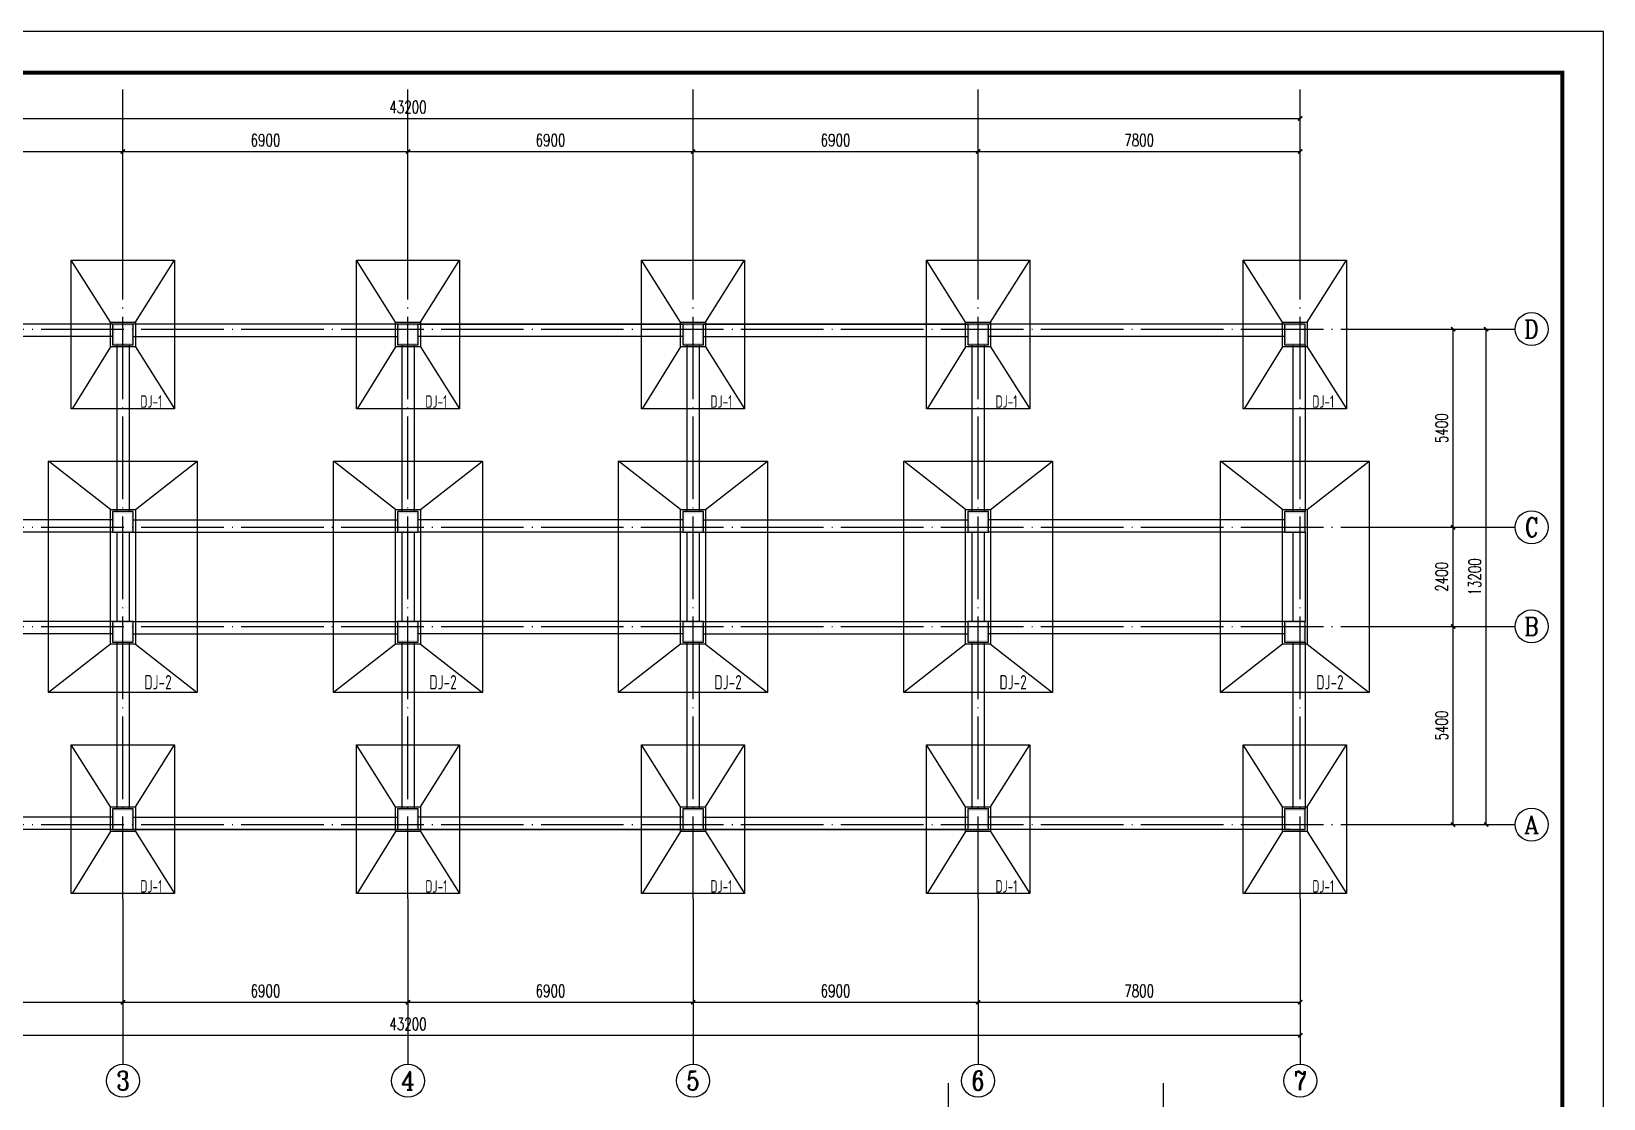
# Model space of a CAD drawing. Extents: x -404739 to -342866, y 27484 to 252481.
# Drawn here: x -381543 to -343485, y 179029 to 204870 of the extents above; entities that cross this region are included whole.
import ezdxf
from ezdxf.enums import TextEntityAlignment as Align

# ---------------------------------------------------------------- set-up
doc = ezdxf.new("R2010")
doc.units = 0
doc.header["$LTSCALE"] = 1000
doc.header["$MEASUREMENT"] = 0
doc.linetypes.add('CENTER', pattern=[2, 1.25, -0.25, 0.25, -0.25])
doc.linetypes.add('DOTE', pattern=[2.42, 2, -0.2, 0.02, -0.2])
for name, color, linetype in [('AXIS', 3, 'Continuous'), ('AXIS_DE', 253, 'CENTER'), ('AXIS_TEXT', 7, 'Continuous'), ('COLUMN', 7, 'Continuous'), ('DOTE', 1, 'DOTE'), ('PUB_TITLE', 4, 'Continuous'), ('PUB_WALL', 9, 'Continuous'), ('梁', 4, 'Continuous'), ('梁集中标注', 2, 'Continuous')]:
    doc.layers.add(name, color=color, linetype=linetype)
doc.styles.add('_TCH_AXIS', font='COMPLEX', dxfattribs={"bigfont": 'GBCBIG'})
doc.styles.add('_TCH_DIM_T3', font='SIMPLEX', dxfattribs={"width": 0.705882, "bigfont": 'GBCBIG'})
doc.styles.add('COMPLEX', font='COMPLEX')
doc.styles.add('TSSD_REIN', font='tssdeng.shx', dxfattribs={"width": 0.7, "bigfont": 'tssdchn.shx'})
doc.dimstyles.new('_TCH_ARCH&&100', dxfattribs={"dimtxt": 297.5, "dimasz": 100, "dimexe": 250, "dimexo": 300, "dimgap": 126.25, "dimtad": 1, "dimdec": 0, "dimzin": 0, "dimdsep": 46, "dimtxsty": '_TCH_DIM_T3', "dimblk": 'ARCHTICK', "dimcen": 0.09, "dimclrt": 7, "dimazin": 2, "dimtfac": 1, "dimtdec": 0, "dimtix": 1, "dimtmove": 2, "dimatfit": 3, "dimfxl": 1, "dimtolj": 1, "dimtzin": 0, "dimarcsym": 0})

# ---------------------------------------------------------------- blocks, each defined once
blk = doc.blocks.new('_ArchTick')
at = {"color": 0, "linetype": 'ByBlock', "const_width": 0.4}
blk.add_lwpolyline([(-0.5, -0.5), (0.5, 0.5)], dxfattribs=at)
blk = doc.blocks.new('*D82')
at = {"layer": 'AXIS', "color": 0, "lineweight": -2, "transparency": 16777216}
for p, q in [((-386227, 199762), (-386227, 202212)), ((-379327, 199762), (-379327, 202212)), ((-386227, 201962), (-379327, 201962))]:
    blk.add_line(p, q, dxfattribs=at)
at = {"layer": 'Defpoints', "color": 0, "transparency": 16777216}
for p in [(-379327, 201962), (-386227, 199462), (-379327, 199462)]:
    blk.add_point(p, dxfattribs=at)
at = {"layer": 'AXIS', "color": 0, "lineweight": -2, "transparency": 16777216, "xscale": 100, "yscale": 100, "zscale": 100, "rotation": 180}
blk.add_blockref('_ArchTick', (-386227, 201962), dxfattribs=at)
at = {"layer": 'AXIS', "color": 0, "lineweight": -2, "transparency": 16777216, "xscale": 100, "yscale": 100, "zscale": 100}
blk.add_blockref('_ArchTick', (-379327, 201962), dxfattribs=at)
at = {"layer": 'AXIS', "color": 7, "transparency": 16777216, "insert": (-382777, 202237), "char_height": 297.5, "attachment_point": 5, "style": '_TCH_DIM_T3'}
blk.add_mtext('\\A1;6900', dxfattribs=at)
blk = doc.blocks.new('*D83')
at = {"layer": 'AXIS', "color": 0, "lineweight": -2, "transparency": 16777216}
for p, q in [((-379327, 199762), (-379327, 202212)), ((-372427, 199762), (-372427, 202212)), ((-379327, 201962), (-372427, 201962))]:
    blk.add_line(p, q, dxfattribs=at)
at = {"layer": 'Defpoints', "color": 0, "transparency": 16777216}
for p in [(-372427, 201962), (-379327, 199462), (-372427, 199462)]:
    blk.add_point(p, dxfattribs=at)
at = {"layer": 'AXIS', "color": 0, "lineweight": -2, "transparency": 16777216, "xscale": 100, "yscale": 100, "zscale": 100, "rotation": 180}
blk.add_blockref('_ArchTick', (-379327, 201962), dxfattribs=at)
at = {"layer": 'AXIS', "color": 0, "lineweight": -2, "transparency": 16777216, "xscale": 100, "yscale": 100, "zscale": 100}
blk.add_blockref('_ArchTick', (-372427, 201962), dxfattribs=at)
at = {"layer": 'AXIS', "color": 7, "transparency": 16777216, "insert": (-375877, 202237), "char_height": 297.5, "attachment_point": 5, "style": '_TCH_DIM_T3'}
blk.add_mtext('\\A1;6900', dxfattribs=at)
blk = doc.blocks.new('*D84')
at = {"layer": 'AXIS', "color": 0, "lineweight": -2, "transparency": 16777216}
for p, q in [((-372427, 199762), (-372427, 202212)), ((-365527, 199762), (-365527, 202212)), ((-372427, 201962), (-365527, 201962))]:
    blk.add_line(p, q, dxfattribs=at)
at = {"layer": 'Defpoints', "color": 0, "transparency": 16777216}
for p in [(-365527, 201962), (-372427, 199462), (-365527, 199462)]:
    blk.add_point(p, dxfattribs=at)
at = {"layer": 'AXIS', "color": 0, "lineweight": -2, "transparency": 16777216, "xscale": 100, "yscale": 100, "zscale": 100, "rotation": 180}
blk.add_blockref('_ArchTick', (-372427, 201962), dxfattribs=at)
at = {"layer": 'AXIS', "color": 0, "lineweight": -2, "transparency": 16777216, "xscale": 100, "yscale": 100, "zscale": 100}
blk.add_blockref('_ArchTick', (-365527, 201962), dxfattribs=at)
at = {"layer": 'AXIS', "color": 7, "transparency": 16777216, "insert": (-368977, 202237), "char_height": 297.5, "attachment_point": 5, "style": '_TCH_DIM_T3'}
blk.add_mtext('\\A1;6900', dxfattribs=at)
blk = doc.blocks.new('*D85')
at = {"layer": 'AXIS', "color": 0, "lineweight": -2, "transparency": 16777216}
for p, q in [((-365527, 199762), (-365527, 202212)), ((-358627, 199762), (-358627, 202212)), ((-365527, 201962), (-358627, 201962))]:
    blk.add_line(p, q, dxfattribs=at)
at = {"layer": 'Defpoints', "color": 0, "transparency": 16777216}
for p in [(-358627, 201962), (-365527, 199462), (-358627, 199462)]:
    blk.add_point(p, dxfattribs=at)
at = {"layer": 'AXIS', "color": 0, "lineweight": -2, "transparency": 16777216, "xscale": 100, "yscale": 100, "zscale": 100, "rotation": 180}
blk.add_blockref('_ArchTick', (-365527, 201962), dxfattribs=at)
at = {"layer": 'AXIS', "color": 0, "lineweight": -2, "transparency": 16777216, "xscale": 100, "yscale": 100, "zscale": 100}
blk.add_blockref('_ArchTick', (-358627, 201962), dxfattribs=at)
at = {"layer": 'AXIS', "color": 7, "transparency": 16777216, "insert": (-362077, 202237), "char_height": 297.5, "attachment_point": 5, "style": '_TCH_DIM_T3'}
blk.add_mtext('\\A1;6900', dxfattribs=at)
blk = doc.blocks.new('*D86')
at = {"layer": 'AXIS', "color": 0, "lineweight": -2, "transparency": 16777216}
for p, q in [((-358627, 199762), (-358627, 202212)), ((-350827, 199762), (-350827, 202212)), ((-358627, 201962), (-350827, 201962))]:
    blk.add_line(p, q, dxfattribs=at)
at = {"layer": 'Defpoints', "color": 0, "transparency": 16777216}
for p in [(-350827, 201962), (-358627, 199462), (-350827, 199462)]:
    blk.add_point(p, dxfattribs=at)
at = {"layer": 'AXIS', "color": 0, "lineweight": -2, "transparency": 16777216, "xscale": 100, "yscale": 100, "zscale": 100, "rotation": 180}
blk.add_blockref('_ArchTick', (-358627, 201962), dxfattribs=at)
at = {"layer": 'AXIS', "color": 0, "lineweight": -2, "transparency": 16777216, "xscale": 100, "yscale": 100, "zscale": 100}
blk.add_blockref('_ArchTick', (-350827, 201962), dxfattribs=at)
at = {"layer": 'AXIS', "color": 7, "transparency": 16777216, "insert": (-354727, 202237), "char_height": 297.5, "attachment_point": 5, "style": '_TCH_DIM_T3'}
blk.add_mtext('\\A1;7800', dxfattribs=at)
blk = doc.blocks.new('*D87')
at = {"layer": 'AXIS', "color": 0, "lineweight": -2, "transparency": 16777216}
for p, q in [((-394027, 199762), (-394027, 203012)), ((-350827, 199762), (-350827, 203012)), ((-394027, 202762), (-350827, 202762))]:
    blk.add_line(p, q, dxfattribs=at)
at = {"layer": 'Defpoints', "color": 0, "transparency": 16777216}
for p in [(-350827, 202762), (-394027, 199462), (-350827, 199462)]:
    blk.add_point(p, dxfattribs=at)
at = {"layer": 'AXIS', "color": 0, "lineweight": -2, "transparency": 16777216, "xscale": 100, "yscale": 100, "zscale": 100, "rotation": 180}
blk.add_blockref('_ArchTick', (-394027, 202762), dxfattribs=at)
at = {"layer": 'AXIS', "color": 0, "lineweight": -2, "transparency": 16777216, "xscale": 100, "yscale": 100, "zscale": 100}
blk.add_blockref('_ArchTick', (-350827, 202762), dxfattribs=at)
at = {"layer": 'AXIS', "color": 7, "transparency": 16777216, "insert": (-372427, 203037), "char_height": 297.5, "attachment_point": 5, "style": '_TCH_DIM_T3'}
blk.add_mtext('\\A1;43200', dxfattribs=at)
blk = doc.blocks.new('*D89')
at = {"layer": 'AXIS', "color": 0, "lineweight": -2, "transparency": 16777216}
for p, q in [((-386227, 183562), (-386227, 181112)), ((-379327, 183562), (-379327, 181112)), ((-386227, 181362), (-379327, 181362))]:
    blk.add_line(p, q, dxfattribs=at)
at = {"layer": 'Defpoints', "color": 0, "transparency": 16777216}
for p in [(-386227, 183862), (-379327, 183862), (-379327, 181362)]:
    blk.add_point(p, dxfattribs=at)
at = {"layer": 'AXIS', "color": 0, "lineweight": -2, "transparency": 16777216, "xscale": 100, "yscale": 100, "zscale": 100, "rotation": 180}
blk.add_blockref('_ArchTick', (-386227, 181362), dxfattribs=at)
at = {"layer": 'AXIS', "color": 0, "lineweight": -2, "transparency": 16777216, "xscale": 100, "yscale": 100, "zscale": 100}
blk.add_blockref('_ArchTick', (-379327, 181362), dxfattribs=at)
at = {"layer": 'AXIS', "color": 7, "transparency": 16777216, "insert": (-382777, 181637), "char_height": 297.5, "attachment_point": 5, "style": '_TCH_DIM_T3'}
blk.add_mtext('\\A1;6900', dxfattribs=at)
blk = doc.blocks.new('*D90')
at = {"layer": 'AXIS', "color": 0, "lineweight": -2, "transparency": 16777216}
for p, q in [((-379327, 183562), (-379327, 181112)), ((-372427, 183562), (-372427, 181112)), ((-379327, 181362), (-372427, 181362))]:
    blk.add_line(p, q, dxfattribs=at)
at = {"layer": 'Defpoints', "color": 0, "transparency": 16777216}
for p in [(-379327, 183862), (-372427, 183862), (-372427, 181362)]:
    blk.add_point(p, dxfattribs=at)
at = {"layer": 'AXIS', "color": 0, "lineweight": -2, "transparency": 16777216, "xscale": 100, "yscale": 100, "zscale": 100, "rotation": 180}
blk.add_blockref('_ArchTick', (-379327, 181362), dxfattribs=at)
at = {"layer": 'AXIS', "color": 0, "lineweight": -2, "transparency": 16777216, "xscale": 100, "yscale": 100, "zscale": 100}
blk.add_blockref('_ArchTick', (-372427, 181362), dxfattribs=at)
at = {"layer": 'AXIS', "color": 7, "transparency": 16777216, "insert": (-375877, 181637), "char_height": 297.5, "attachment_point": 5, "style": '_TCH_DIM_T3'}
blk.add_mtext('\\A1;6900', dxfattribs=at)
blk = doc.blocks.new('*D91')
at = {"layer": 'AXIS', "color": 0, "lineweight": -2, "transparency": 16777216}
for p, q in [((-372427, 183562), (-372427, 181112)), ((-365527, 183562), (-365527, 181112)), ((-372427, 181362), (-365527, 181362))]:
    blk.add_line(p, q, dxfattribs=at)
at = {"layer": 'Defpoints', "color": 0, "transparency": 16777216}
for p in [(-372427, 183862), (-365527, 183862), (-365527, 181362)]:
    blk.add_point(p, dxfattribs=at)
at = {"layer": 'AXIS', "color": 0, "lineweight": -2, "transparency": 16777216, "xscale": 100, "yscale": 100, "zscale": 100, "rotation": 180}
blk.add_blockref('_ArchTick', (-372427, 181362), dxfattribs=at)
at = {"layer": 'AXIS', "color": 0, "lineweight": -2, "transparency": 16777216, "xscale": 100, "yscale": 100, "zscale": 100}
blk.add_blockref('_ArchTick', (-365527, 181362), dxfattribs=at)
at = {"layer": 'AXIS', "color": 7, "transparency": 16777216, "insert": (-368977, 181637), "char_height": 297.5, "attachment_point": 5, "style": '_TCH_DIM_T3'}
blk.add_mtext('\\A1;6900', dxfattribs=at)
blk = doc.blocks.new('*D92')
at = {"layer": 'AXIS', "color": 0, "lineweight": -2, "transparency": 16777216}
for p, q in [((-365527, 183562), (-365527, 181112)), ((-358627, 183562), (-358627, 181112)), ((-365527, 181362), (-358627, 181362))]:
    blk.add_line(p, q, dxfattribs=at)
at = {"layer": 'Defpoints', "color": 0, "transparency": 16777216}
for p in [(-365527, 183862), (-358627, 183862), (-358627, 181362)]:
    blk.add_point(p, dxfattribs=at)
at = {"layer": 'AXIS', "color": 0, "lineweight": -2, "transparency": 16777216, "xscale": 100, "yscale": 100, "zscale": 100, "rotation": 180}
blk.add_blockref('_ArchTick', (-365527, 181362), dxfattribs=at)
at = {"layer": 'AXIS', "color": 0, "lineweight": -2, "transparency": 16777216, "xscale": 100, "yscale": 100, "zscale": 100}
blk.add_blockref('_ArchTick', (-358627, 181362), dxfattribs=at)
at = {"layer": 'AXIS', "color": 7, "transparency": 16777216, "insert": (-362077, 181637), "char_height": 297.5, "attachment_point": 5, "style": '_TCH_DIM_T3'}
blk.add_mtext('\\A1;6900', dxfattribs=at)
blk = doc.blocks.new('*D93')
at = {"layer": 'AXIS', "color": 0, "lineweight": -2, "transparency": 16777216}
for p, q in [((-358627, 183562), (-358627, 181112)), ((-350827, 183562), (-350827, 181112)), ((-358627, 181362), (-350827, 181362))]:
    blk.add_line(p, q, dxfattribs=at)
at = {"layer": 'Defpoints', "color": 0, "transparency": 16777216}
for p in [(-358627, 183862), (-350827, 183862), (-350827, 181362)]:
    blk.add_point(p, dxfattribs=at)
at = {"layer": 'AXIS', "color": 0, "lineweight": -2, "transparency": 16777216, "xscale": 100, "yscale": 100, "zscale": 100, "rotation": 180}
blk.add_blockref('_ArchTick', (-358627, 181362), dxfattribs=at)
at = {"layer": 'AXIS', "color": 0, "lineweight": -2, "transparency": 16777216, "xscale": 100, "yscale": 100, "zscale": 100}
blk.add_blockref('_ArchTick', (-350827, 181362), dxfattribs=at)
at = {"layer": 'AXIS', "color": 7, "transparency": 16777216, "insert": (-354727, 181637), "char_height": 297.5, "attachment_point": 5, "style": '_TCH_DIM_T3'}
blk.add_mtext('\\A1;7800', dxfattribs=at)
blk = doc.blocks.new('*D94')
at = {"layer": 'AXIS', "color": 0, "lineweight": -2, "transparency": 16777216}
for p, q in [((-394027, 183562), (-394027, 180312)), ((-350827, 183562), (-350827, 180312)), ((-394027, 180562), (-350827, 180562))]:
    blk.add_line(p, q, dxfattribs=at)
at = {"layer": 'Defpoints', "color": 0, "transparency": 16777216}
for p in [(-394027, 183862), (-350827, 183862), (-350827, 180562)]:
    blk.add_point(p, dxfattribs=at)
at = {"layer": 'AXIS', "color": 0, "lineweight": -2, "transparency": 16777216, "xscale": 100, "yscale": 100, "zscale": 100, "rotation": 180}
blk.add_blockref('_ArchTick', (-394027, 180562), dxfattribs=at)
at = {"layer": 'AXIS', "color": 0, "lineweight": -2, "transparency": 16777216, "xscale": 100, "yscale": 100, "zscale": 100}
blk.add_blockref('_ArchTick', (-350827, 180562), dxfattribs=at)
at = {"layer": 'AXIS', "color": 7, "transparency": 16777216, "insert": (-372427, 180837), "char_height": 297.5, "attachment_point": 5, "style": '_TCH_DIM_T3'}
blk.add_mtext('\\A1;43200', dxfattribs=at)
blk = doc.blocks.new('*D95')
at = {"layer": 'AXIS', "color": 0, "lineweight": -2, "transparency": 16777216}
for p, q in [((-348727, 190462), (-346877, 190462)), ((-347127, 185662), (-347127, 190462)), ((-348727, 185662), (-346877, 185662))]:
    blk.add_line(p, q, dxfattribs=at)
at = {"layer": 'Defpoints', "color": 0, "transparency": 16777216}
for p in [(-349027, 190462), (-347127, 190462), (-349027, 185662)]:
    blk.add_point(p, dxfattribs=at)
at = {"layer": 'AXIS', "color": 0, "lineweight": -2, "transparency": 16777216, "xscale": 100, "yscale": 100, "zscale": 100}
for p, rotation in [((-347127, 190462), 90), ((-347127, 185662), 270)]:
    blk.add_blockref('_ArchTick', p, dxfattribs=dict(at, rotation=rotation))
at = {"layer": 'AXIS', "color": 7, "transparency": 16777216, "insert": (-347402, 188062), "char_height": 297.5, "attachment_point": 5, "rotation": 90, "style": '_TCH_DIM_T3'}
blk.add_mtext('\\A1;5400', dxfattribs=at)
blk = doc.blocks.new('*D96')
at = {"layer": 'AXIS', "color": 0, "lineweight": -2, "transparency": 16777216}
for p, q in [((-348727, 192862), (-346877, 192862)), ((-347127, 190462), (-347127, 192862)), ((-348727, 190462), (-346877, 190462))]:
    blk.add_line(p, q, dxfattribs=at)
at = {"layer": 'Defpoints', "color": 0, "transparency": 16777216}
for p in [(-349027, 192862), (-347127, 192862), (-349027, 190462)]:
    blk.add_point(p, dxfattribs=at)
at = {"layer": 'AXIS', "color": 0, "lineweight": -2, "transparency": 16777216, "xscale": 100, "yscale": 100, "zscale": 100}
for p, rotation in [((-347127, 192862), 90), ((-347127, 190462), 270)]:
    blk.add_blockref('_ArchTick', p, dxfattribs=dict(at, rotation=rotation))
at = {"layer": 'AXIS', "color": 7, "transparency": 16777216, "insert": (-347402, 191662), "char_height": 297.5, "attachment_point": 5, "rotation": 90, "style": '_TCH_DIM_T3'}
blk.add_mtext('\\A1;2400', dxfattribs=at)
blk = doc.blocks.new('*D97')
at = {"layer": 'AXIS', "color": 0, "lineweight": -2, "transparency": 16777216}
for p, q in [((-348727, 197662), (-346877, 197662)), ((-347127, 192862), (-347127, 197662)), ((-348727, 192862), (-346877, 192862))]:
    blk.add_line(p, q, dxfattribs=at)
at = {"layer": 'Defpoints', "color": 0, "transparency": 16777216}
for p in [(-349027, 197662), (-347127, 197662), (-349027, 192862)]:
    blk.add_point(p, dxfattribs=at)
at = {"layer": 'AXIS', "color": 0, "lineweight": -2, "transparency": 16777216, "xscale": 100, "yscale": 100, "zscale": 100}
for p, rotation in [((-347127, 197662), 90), ((-347127, 192862), 270)]:
    blk.add_blockref('_ArchTick', p, dxfattribs=dict(at, rotation=rotation))
at = {"layer": 'AXIS', "color": 7, "transparency": 16777216, "insert": (-347402, 195262), "char_height": 297.5, "attachment_point": 5, "rotation": 90, "style": '_TCH_DIM_T3'}
blk.add_mtext('\\A1;5400', dxfattribs=at)
blk = doc.blocks.new('*D98')
at = {"layer": 'AXIS', "color": 0, "lineweight": -2, "transparency": 16777216}
for p, q in [((-348727, 197662), (-346077, 197662)), ((-346327, 185662), (-346327, 197662)), ((-348727, 185662), (-346077, 185662))]:
    blk.add_line(p, q, dxfattribs=at)
at = {"layer": 'Defpoints', "color": 0, "transparency": 16777216}
for p in [(-349027, 197662), (-346327, 197662), (-349027, 185662)]:
    blk.add_point(p, dxfattribs=at)
at = {"layer": 'AXIS', "color": 0, "lineweight": -2, "transparency": 16777216, "xscale": 100, "yscale": 100, "zscale": 100}
for p, rotation in [((-346327, 197662), 90), ((-346327, 185662), 270)]:
    blk.add_blockref('_ArchTick', p, dxfattribs=dict(at, rotation=rotation))
at = {"layer": 'AXIS', "color": 7, "transparency": 16777216, "insert": (-346602, 191662), "char_height": 297.5, "attachment_point": 5, "rotation": 90, "style": '_TCH_DIM_T3'}
blk.add_mtext('\\A1;13200', dxfattribs=at)
blk = doc.blocks.new('_FZHK')
blk.add_lwpolyline([(-0.5, -0.5), (0.5, -0.5), (0.5, 0.5), (-0.5, 0.5)], close=True)
blk = doc.blocks.new('_AXISO')
blk.add_circle((0, 0), 0.5)
at = {"layer": 'AXIS_TEXT', "style": 'COMPLEX', "width": 1.041667}
blk.add_attdef('A', text='', height=0.56, dxfattribs=at).set_placement((-0.25, -0.28), (0.25, -0.28), align=Align.FIT)
blk = doc.blocks.new('A$C41BB26E9')
at = {"color": 2}
for p, q in [((-50, 50), (-1000, 1550)), ((550, 50), (1500, 1550)), ((-50, -550), (-980, -2050)), ((550, -550), (1500, -2050))]:
    blk.add_line(p, q, dxfattribs=at)
blk.add_lwpolyline([(-1000, 1550), (1500, 1550), (1500, -2050), (-1000, -2050)], close=True, dxfattribs=at)
blk.add_lwpolyline([(-50, 50), (550, 50), (550, -550), (-50, -550)], close=True)
at = {"layer": '梁集中标注', "style": 'TSSD_REIN', "width": 0.7}
blk.add_text('DJ-1', height=300, dxfattribs=at).set_placement((671, -2024))
blk = doc.blocks.new('A$C12DB153C')
for p, q in [((-50, 50), (-1550, 1220)), ((550, 50), (2050, 1220)), ((-50, -3210), (-1550, -4380)), ((550, -3210), (2050, -4380))]:
    blk.add_line(p, q)
blk.add_lwpolyline([(-1550, 1220), (2050, 1220), (2050, -4380), (-1550, -4380), (-1550, 1220)])
blk.add_lwpolyline([(-50, 50), (550, 50), (550, -3210), (-50, -3210)], close=True)
at = {"layer": '梁集中标注', "style": 'TSSD_REIN', "width": 0.7}
blk.add_text('DJ-2', height=350, dxfattribs=at).set_placement((768, -4307))

msp = doc.modelspace()

# ---------------------------------------------------------------- hatches: boundary and pattern name
at = {"layer": 'PUB_WALL'}
for points in [[(-379077.2, 197782.2), (-379577.2, 197782.2), (-379537.2, 197742.2), (-379117.2, 197742.2)], [(-379577.2, 197782.2), (-379577.2, 197282.2), (-379537.2, 197322.2), (-379537.2, 197742.2)], [(-379077.2, 197282.2), (-379077.2, 197782.2), (-379117.2, 197742.2), (-379117.2, 197322.2)], [(-372177.2, 197782.2), (-372677.2, 197782.2), (-372637.2, 197742.2), (-372217.2, 197742.2)], [(-372677.2, 197782.2), (-372677.2, 197282.2), (-372637.2, 197322.2), (-372637.2, 197742.2)], [(-372177.2, 197282.2), (-372177.2, 197782.2), (-372217.2, 197742.2), (-372217.2, 197322.2)], [(-365277.2, 197782.2), (-365777.2, 197782.2), (-365737.2, 197742.2), (-365317.2, 197742.2)], [(-365777.2, 197782.2), (-365777.2, 197282.2), (-365737.2, 197322.2), (-365737.2, 197742.2)], [(-365277.2, 197282.2), (-365277.2, 197782.2), (-365317.2, 197742.2), (-365317.2, 197322.2)], [(-358377.2, 197782.2), (-358877.2, 197782.2), (-358837.2, 197742.2), (-358417.2, 197742.2)], [(-358877.2, 197782.2), (-358877.2, 197282.2), (-358837.2, 197322.2), (-358837.2, 197742.2)], [(-358377.2, 197282.2), (-358377.2, 197782.2), (-358417.2, 197742.2), (-358417.2, 197322.2)], [(-350707.2, 197782.2), (-351207.2, 197782.2), (-351167.2, 197742.2), (-350747.2, 197742.2)], [(-351207.2, 197782.2), (-351207.2, 197282.2), (-351167.2, 197322.2), (-351167.2, 197742.2)], [(-350707.2, 197282.2), (-350707.2, 197782.2), (-350747.2, 197742.2), (-350747.2, 197322.2)], [(-379577.2, 197282.2), (-379077.2, 197282.2), (-379117.2, 197322.2), (-379537.2, 197322.2)], [(-372677.2, 197282.2), (-372177.2, 197282.2), (-372217.2, 197322.2), (-372637.2, 197322.2)], [(-365777.2, 197282.2), (-365277.2, 197282.2), (-365317.2, 197322.2), (-365737.2, 197322.2)], [(-358877.2, 197282.2), (-358377.2, 197282.2), (-358417.2, 197322.2), (-358837.2, 197322.2)], [(-351207.2, 197282.2), (-350707.2, 197282.2), (-350747.2, 197322.2), (-351167.2, 197322.2)], [(-379077.2, 193242.2), (-379577.2, 193242.2), (-379537.2, 193202.2), (-379117.2, 193202.2)], [(-379577.2, 193242.2), (-379577.2, 192742.2), (-379537.2, 192782.2), (-379537.2, 193202.2)], [(-379077.2, 192742.2), (-379077.2, 193242.2), (-379117.2, 193202.2), (-379117.2, 192782.2)], [(-372177.2, 193242.2), (-372677.2, 193242.2), (-372637.2, 193202.2), (-372217.2, 193202.2)], [(-372677.2, 193242.2), (-372677.2, 192742.2), (-372637.2, 192782.2), (-372637.2, 193202.2)], [(-372177.2, 192742.2), (-372177.2, 193242.2), (-372217.2, 193202.2), (-372217.2, 192782.2)], [(-365277.2, 193242.2), (-365777.2, 193242.2), (-365737.2, 193202.2), (-365317.2, 193202.2)], [(-365777.2, 193242.2), (-365777.2, 192742.2), (-365737.2, 192782.2), (-365737.2, 193202.2)], [(-365277.2, 192742.2), (-365277.2, 193242.2), (-365317.2, 193202.2), (-365317.2, 192782.2)], [(-358377.2, 193242.2), (-358877.2, 193242.2), (-358837.2, 193202.2), (-358417.2, 193202.2)], [(-358877.2, 193242.2), (-358877.2, 192742.2), (-358837.2, 192782.2), (-358837.2, 193202.2)], [(-358377.2, 192742.2), (-358377.2, 193242.2), (-358417.2, 193202.2), (-358417.2, 192782.2)], [(-350707.2, 193242.2), (-351207.2, 193242.2), (-351167.2, 193202.2), (-350747.2, 193202.2)], [(-351207.2, 193242.2), (-351207.2, 192742.2), (-351167.2, 192782.2), (-351167.2, 193202.2)], [(-350707.2, 192742.2), (-350707.2, 193242.2), (-350747.2, 193202.2), (-350747.2, 192782.2)], [(-379577.2, 192742.2), (-379077.2, 192742.2), (-379117.2, 192782.2), (-379537.2, 192782.2)], [(-372677.2, 192742.2), (-372177.2, 192742.2), (-372217.2, 192782.2), (-372637.2, 192782.2)], [(-365777.2, 192742.2), (-365277.2, 192742.2), (-365317.2, 192782.2), (-365737.2, 192782.2)], [(-358877.2, 192742.2), (-358377.2, 192742.2), (-358417.2, 192782.2), (-358837.2, 192782.2)], [(-351207.2, 192742.2), (-350707.2, 192742.2), (-350747.2, 192782.2), (-351167.2, 192782.2)], [(-379077.2, 190582.2), (-379577.2, 190582.2), (-379537.2, 190542.2), (-379117.2, 190542.2)], [(-379577.2, 190582.2), (-379577.2, 190082.2), (-379537.2, 190122.2), (-379537.2, 190542.2)], [(-379077.2, 190082.2), (-379077.2, 190582.2), (-379117.2, 190542.2), (-379117.2, 190122.2)], [(-372177.2, 190582.2), (-372677.2, 190582.2), (-372637.2, 190542.2), (-372217.2, 190542.2)], [(-372677.2, 190582.2), (-372677.2, 190082.2), (-372637.2, 190122.2), (-372637.2, 190542.2)], [(-372177.2, 190082.2), (-372177.2, 190582.2), (-372217.2, 190542.2), (-372217.2, 190122.2)], [(-365277.2, 190582.2), (-365777.2, 190582.2), (-365737.2, 190542.2), (-365317.2, 190542.2)], [(-365777.2, 190582.2), (-365777.2, 190082.2), (-365737.2, 190122.2), (-365737.2, 190542.2)], [(-365277.2, 190082.2), (-365277.2, 190582.2), (-365317.2, 190542.2), (-365317.2, 190122.2)], [(-358377.2, 190582.2), (-358877.2, 190582.2), (-358837.2, 190542.2), (-358417.2, 190542.2)], [(-358877.2, 190582.2), (-358877.2, 190082.2), (-358837.2, 190122.2), (-358837.2, 190542.2)], [(-358377.2, 190082.2), (-358377.2, 190582.2), (-358417.2, 190542.2), (-358417.2, 190122.2)], [(-350707.2, 190582.2), (-351207.2, 190582.2), (-351167.2, 190542.2), (-350747.2, 190542.2)], [(-351207.2, 190582.2), (-351207.2, 190082.2), (-351167.2, 190122.2), (-351167.2, 190542.2)], [(-350707.2, 190082.2), (-350707.2, 190582.2), (-350747.2, 190542.2), (-350747.2, 190122.2)], [(-379577.2, 190082.2), (-379077.2, 190082.2), (-379117.2, 190122.2), (-379537.2, 190122.2)], [(-372677.2, 190082.2), (-372177.2, 190082.2), (-372217.2, 190122.2), (-372637.2, 190122.2)], [(-365777.2, 190082.2), (-365277.2, 190082.2), (-365317.2, 190122.2), (-365737.2, 190122.2)], [(-358877.2, 190082.2), (-358377.2, 190082.2), (-358417.2, 190122.2), (-358837.2, 190122.2)], [(-351207.2, 190082.2), (-350707.2, 190082.2), (-350747.2, 190122.2), (-351167.2, 190122.2)], [(-379077.2, 186042.2), (-379577.2, 186042.2), (-379537.2, 186002.2), (-379117.2, 186002.2)], [(-379577.2, 186042.2), (-379577.2, 185542.2), (-379537.2, 185582.2), (-379537.2, 186002.2)], [(-379077.2, 185542.2), (-379077.2, 186042.2), (-379117.2, 186002.2), (-379117.2, 185582.2)], [(-372177.2, 186042.2), (-372677.2, 186042.2), (-372637.2, 186002.2), (-372217.2, 186002.2)], [(-372677.2, 186042.2), (-372677.2, 185542.2), (-372637.2, 185582.2), (-372637.2, 186002.2)], [(-372177.2, 185542.2), (-372177.2, 186042.2), (-372217.2, 186002.2), (-372217.2, 185582.2)], [(-365277.2, 186042.2), (-365777.2, 186042.2), (-365737.2, 186002.2), (-365317.2, 186002.2)], [(-365777.2, 186042.2), (-365777.2, 185542.2), (-365737.2, 185582.2), (-365737.2, 186002.2)], [(-365277.2, 185542.2), (-365277.2, 186042.2), (-365317.2, 186002.2), (-365317.2, 185582.2)], [(-358377.2, 186042.2), (-358877.2, 186042.2), (-358837.2, 186002.2), (-358417.2, 186002.2)], [(-358877.2, 186042.2), (-358877.2, 185542.2), (-358837.2, 185582.2), (-358837.2, 186002.2)], [(-358377.2, 185542.2), (-358377.2, 186042.2), (-358417.2, 186002.2), (-358417.2, 185582.2)], [(-350707.2, 186042.2), (-351207.2, 186042.2), (-351167.2, 186002.2), (-350747.2, 186002.2)], [(-351207.2, 186042.2), (-351207.2, 185542.2), (-351167.2, 185582.2), (-351167.2, 186002.2)], [(-350707.2, 185542.2), (-350707.2, 186042.2), (-350747.2, 186002.2), (-350747.2, 185582.2)], [(-379577.2, 185542.2), (-379077.2, 185542.2), (-379117.2, 185582.2), (-379537.2, 185582.2)], [(-372677.2, 185542.2), (-372177.2, 185542.2), (-372217.2, 185582.2), (-372637.2, 185582.2)], [(-365777.2, 185542.2), (-365277.2, 185542.2), (-365317.2, 185582.2), (-365737.2, 185582.2)], [(-358877.2, 185542.2), (-358377.2, 185542.2), (-358417.2, 185582.2), (-358837.2, 185582.2)], [(-351207.2, 185542.2), (-350707.2, 185542.2), (-350747.2, 185582.2), (-351167.2, 185582.2)]]:
    msp.add_hatch(color=256, dxfattribs=at).paths.add_polyline_path(points)

# ---------------------------------------------------------------- linework, layer by layer
at = {"layer": 'AXIS'}
for p, q in [((-379327.2, 199462.2), (-379327.2, 203462.2)), ((-372427.2, 199462.2), (-372427.2, 203462.2)), ((-365527.2, 199462.2), (-365527.2, 203462.2)), ((-358627.2, 199462.2), (-358627.2, 203462.2)), ((-350827.2, 199462.2), (-350827.2, 203462.2)), ((-349027.2, 197662.2), (-345627.2, 197662.2)), ((-349027.2, 192862.2), (-345627.2, 192862.2)), ((-349027.2, 190462.2), (-345627.2, 190462.2)), ((-349027.2, 185662.2), (-345627.2, 185662.2)), ((-379327.2, 183862.2), (-379327.2, 179862.2)), ((-372427.2, 183862.2), (-372427.2, 179862.2)), ((-365527.2, 183862.2), (-365527.2, 179862.2)), ((-358627.2, 183862.2), (-358627.2, 179862.2)), ((-350827.2, 183862.2), (-350827.2, 179862.2))]:
    msp.add_line(p, q, dxfattribs=at)
at = {"layer": 'AXIS_DE'}
for p, q in [((-359340.9, 170156), (-359340.9, 179581)), ((-354140.9, 170156), (-354140.9, 179581))]:
    msp.add_line(p, q, dxfattribs=at)
at = {"layer": 'DOTE', "linetype": 'DOTE'}
for p, q in [((-379327.2, 183862.2), (-379327.2, 199462.2)), ((-372427.2, 183862.2), (-372427.2, 199462.2)), ((-365527.2, 183862.2), (-365527.2, 199462.2)), ((-358627.2, 183862.2), (-358627.2, 199462.2)), ((-350827.2, 183862.2), (-350827.2, 199462.2)), ((-395827.2, 197662.2), (-349027.2, 197662.2)), ((-395827.2, 192862.2), (-349027.2, 192862.2)), ((-395827.2, 190462.2), (-349027.2, 190462.2)), ((-395827.2, 185662.2), (-349027.2, 185662.2))]:
    msp.add_line(p, q, dxfattribs=at)
at = {"layer": 'PUB_TITLE'}
msp.add_lwpolyline([(-402885, 162870), (-343485, 162870), (-343485, 204870), (-402885, 204870)], close=True, dxfattribs=at)
at = {"layer": 'PUB_TITLE', "const_width": 100}
msp.add_lwpolyline([(-400385, 163870), (-344485, 163870), (-344485, 203870), (-400385, 203870)], close=True, dxfattribs=at)
at = {"layer": '梁'}
for p, q in [((-379577.2, 197782.2), (-385977.2, 197782.2)), ((-372677.2, 197782.2), (-379077.2, 197782.2)), ((-365777.2, 197782.2), (-372177.2, 197782.2)), ((-372177.2, 197782.2), (-365777.2, 197782.2)), ((-358877.2, 197782.2), (-365277.2, 197782.2)), ((-365277.2, 197782.2), (-358877.2, 197782.2)), ((-351077.2, 197782.2), (-358377.2, 197782.2)), ((-351207.2, 197782.2), (-358377.2, 197782.2)), ((-379577.2, 197482.2), (-385977.2, 197482.2)), ((-379477.2, 197282.2), (-379477.2, 193242.2)), ((-379177.2, 197282.2), (-379177.2, 193242.2)), ((-379077.2, 197482.2), (-372677.2, 197482.2)), ((-372577.2, 197282.2), (-372577.2, 193242.2)), ((-372277.2, 197282.2), (-372277.2, 193242.2)), ((-365777.2, 197482.2), (-372177.2, 197482.2)), ((-365677.2, 197282.2), (-365677.2, 193242.2)), ((-365377.2, 197282.2), (-365377.2, 193242.2)), ((-365277.2, 197482.2), (-358877.2, 197482.2)), ((-358777.2, 197282.2), (-358777.2, 193242.2)), ((-358477.2, 197282.2), (-358477.2, 193242.2)), ((-351207.2, 197482.2), (-358377.2, 197482.2)), ((-351007.2, 197282.2), (-351007.2, 193242.2)), ((-350707.2, 197282.2), (-350707.2, 193242.2)), ((-379577.2, 193042.2), (-385977.2, 193042.2)), ((-379077.2, 193042.2), (-372677.2, 193042.2)), ((-365777.2, 193042.2), (-372177.2, 193042.2)), ((-365277.2, 193042.2), (-358877.2, 193042.2)), ((-351207.2, 193042.2), (-358377.2, 193042.2)), ((-379577.2, 192742.2), (-385977.2, 192742.2)), ((-379477.2, 192742.2), (-379477.2, 190582.2)), ((-379177.2, 192742.2), (-379177.2, 190582.2)), ((-379077.2, 192742.2), (-372677.2, 192742.2)), ((-372577.2, 192742.2), (-372577.2, 190582.2)), ((-372277.2, 192742.2), (-372277.2, 190582.2)), ((-365777.2, 192742.2), (-372177.2, 192742.2)), ((-365677.2, 192742.2), (-365677.2, 190582.2)), ((-365377.2, 192742.2), (-365377.2, 190582.2)), ((-365277.2, 192742.2), (-358877.2, 192742.2)), ((-358777.2, 192742.2), (-358777.2, 190582.2)), ((-358477.2, 192742.2), (-358477.2, 190582.2)), ((-351207.2, 192742.2), (-358377.2, 192742.2)), ((-351007.2, 192742.2), (-351007.2, 190582.2)), ((-350707.2, 192742.2), (-350707.2, 190582.2)), ((-379577.2, 190582.2), (-385977.2, 190582.2)), ((-379077.2, 190582.2), (-372677.2, 190582.2)), ((-365777.2, 190582.2), (-372177.2, 190582.2)), ((-365277.2, 190582.2), (-358877.2, 190582.2)), ((-351207.2, 190582.2), (-358377.2, 190582.2)), ((-379577.2, 190282.2), (-385977.2, 190282.2)), ((-379477.2, 190082.2), (-379477.2, 186042.2)), ((-379177.2, 190082.2), (-379177.2, 186042.2)), ((-379077.2, 190282.2), (-372677.2, 190282.2)), ((-372577.2, 190082.2), (-372577.2, 186042.2)), ((-372277.2, 190082.2), (-372277.2, 186042.2)), ((-365777.2, 190282.2), (-372177.2, 190282.2)), ((-365677.2, 190082.2), (-365677.2, 186042.2)), ((-365377.2, 190082.2), (-365377.2, 186042.2)), ((-365277.2, 190282.2), (-358877.2, 190282.2)), ((-358777.2, 190082.2), (-358777.2, 186042.2)), ((-358477.2, 190082.2), (-358477.2, 186042.2)), ((-351207.2, 190282.2), (-358377.2, 190282.2)), ((-351007.2, 190082.2), (-351007.2, 186042.2)), ((-350707.2, 190082.2), (-350707.2, 186042.2)), ((-379577.2, 185842.2), (-385977.2, 185842.2)), ((-379077.2, 185842.2), (-372677.2, 185842.2)), ((-365777.2, 185842.2), (-372177.2, 185842.2)), ((-365277.2, 185842.2), (-358877.2, 185842.2)), ((-351207.2, 185842.2), (-358377.2, 185842.2)), ((-379577.2, 185542.2), (-385977.2, 185542.2)), ((-372677.2, 185542.2), (-379077.2, 185542.2)), ((-379077.2, 185542.2), (-372677.2, 185542.2)), ((-365777.2, 185542.2), (-372177.2, 185542.2)), ((-372177.2, 185542.2), (-365777.2, 185542.2)), ((-365777.2, 185542.2), (-372177.2, 185542.2)), ((-358877.2, 185542.2), (-365277.2, 185542.2)), ((-365277.2, 185542.2), (-358877.2, 185542.2)), ((-351077.2, 185542.2), (-358377.2, 185542.2)), ((-351207.2, 185542.2), (-358377.2, 185542.2))]:
    msp.add_line(p, q, dxfattribs=at)

# ---------------------------------------------------------------- block references
for name, p in [('A$C41BB26E9', (-379577.2, 197782.2)), ('A$C41BB26E9', (-372677.2, 197782.2)), ('A$C41BB26E9', (-365777.2, 197782.2)), ('A$C41BB26E9', (-358877.2, 197782.2)), ('A$C41BB26E9', (-351207.2, 197782.2)), ('A$C12DB153C', (-379577.2, 193242.2)), ('A$C12DB153C', (-372677.2, 193242.2)), ('A$C12DB153C', (-365777.2, 193242.2)), ('A$C12DB153C', (-358877.2, 193242.2)), ('A$C12DB153C', (-351207.2, 193242.2)), ('A$C41BB26E9', (-379577.2, 186042.2)), ('A$C41BB26E9', (-372677.2, 186042.2)), ('A$C41BB26E9', (-365777.2, 186042.2)), ('A$C41BB26E9', (-358877.2, 186042.2)), ('A$C41BB26E9', (-351207.2, 186042.2))]:
    msp.add_blockref(name, p)
at = {"layer": 'AXIS'}
ref = msp.add_blockref('_AXISO', (-345227.2, 197662.2), dxfattribs=dict(at, xscale=800, yscale=800, zscale=800))
ref.add_attrib('A', 'D', dxfattribs={"layer": 'AXIS_TEXT', "height": 435.3, "style": '_TCH_AXIS'}).set_placement((-345403.4, 197444.6), (-345051.1, 197444.6), align=Align.FIT)
ref = msp.add_blockref('_AXISO', (-345227.2, 192862.2), dxfattribs=dict(at, xscale=800, yscale=800, zscale=800))
ref.add_attrib('A', 'C', dxfattribs={"layer": 'AXIS_TEXT', "height": 455.7, "style": '_TCH_AXIS'}).set_placement((-345390, 192634.4), (-345064.5, 192634.4), align=Align.FIT)
ref = msp.add_blockref('_AXISO', (-345227.2, 190462.2), dxfattribs=dict(at, xscale=800, yscale=800, zscale=800))
ref.add_attrib('A', 'B', dxfattribs={"layer": 'AXIS_TEXT', "height": 435.3, "style": '_TCH_AXIS'}).set_placement((-345403.4, 190244.6), (-345051.1, 190244.6), align=Align.FIT)
ref = msp.add_blockref('_AXISO', (-345227.2, 185662.2), dxfattribs=dict(at, xscale=800, yscale=800, zscale=800))
ref.add_attrib('A', 'A', dxfattribs={"layer": 'AXIS_TEXT', "height": 425.2, "style": '_TCH_AXIS'}).set_placement((-345409.5, 185449.6), (-345045, 185449.6), align=Align.FIT)
ref = msp.add_blockref('_AXISO', (-379327.2, 179462.2), dxfattribs=dict(at, xscale=800, yscale=800, zscale=800))
ref.add_attrib('A', '3', dxfattribs={"layer": 'AXIS_TEXT', "height": 465.9, "style": '_TCH_AXIS'}).set_placement((-379482.5, 179229.3), (-379171.9, 179229.3), align=Align.FIT)
ref = msp.add_blockref('_AXISO', (-372427.2, 179462.2), dxfattribs=dict(at, xscale=800, yscale=800, zscale=800))
ref.add_attrib('A', '4', dxfattribs={"layer": 'AXIS_TEXT', "height": 445.4, "style": '_TCH_AXIS'}).set_placement((-372596.9, 179239.5), (-372257.5, 179239.5), align=Align.FIT)
ref = msp.add_blockref('_AXISO', (-365527.2, 179462.2), dxfattribs=dict(at, xscale=800, yscale=800, zscale=800))
ref.add_attrib('A', '5', dxfattribs={"layer": 'AXIS_TEXT', "height": 465.9, "style": '_TCH_AXIS'}).set_placement((-365682.5, 179229.3), (-365371.9, 179229.3), align=Align.FIT)
ref = msp.add_blockref('_AXISO', (-358627.2, 179462.2), dxfattribs=dict(at, xscale=800, yscale=800, zscale=800))
ref.add_attrib('A', '6', dxfattribs={"layer": 'AXIS_TEXT', "height": 465.9, "style": '_TCH_AXIS'}).set_placement((-358782.5, 179229.3), (-358471.9, 179229.3), align=Align.FIT)
ref = msp.add_blockref('_AXISO', (-350827.2, 179462.2), dxfattribs=dict(at, xscale=800, yscale=800, zscale=800))
ref.add_attrib('A', '7', dxfattribs={"layer": 'AXIS_TEXT', "height": 465.9, "style": '_TCH_AXIS'}).set_placement((-350982.5, 179229.3), (-350671.9, 179229.3), align=Align.FIT)
at = {"layer": 'COLUMN', "xscale": 500, "yscale": 500, "zscale": 500}
for p in [(-379327.2, 197532.2), (-372427.2, 197532.2), (-365527.2, 197532.2), (-358627.2, 197532.2), (-350957.2, 197532.2), (-379327.2, 192992.2), (-372427.2, 192992.2), (-365527.2, 192992.2), (-358627.2, 192992.2), (-350957.2, 192992.2), (-379327.2, 190332.2), (-372427.2, 190332.2), (-365527.2, 190332.2), (-358627.2, 190332.2), (-350957.2, 190332.2), (-379327.2, 185792.2), (-372427.2, 185792.2), (-365527.2, 185792.2), (-358627.2, 185792.2), (-350957.2, 185792.2)]:
    msp.add_blockref('_FZHK', p, dxfattribs=at)

# ---------------------------------------------------------------- dimensions: what is measured, and where the dimension line sits
at = {"layer": 'AXIS'}
for p1, p2, distance, picture, middle in [((-394027.2, 199462.2), (-350827.2, 199462.2), 3300, '*D87', (-372427.2, 203037.2)), ((-386227.2, 199462.2), (-379327.2, 199462.2), 2500, '*D82', (-382777.2, 202237.2)), ((-379327.2, 199462.2), (-372427.2, 199462.2), 2500, '*D83', (-375877.2, 202237.2)), ((-372427.2, 199462.2), (-365527.2, 199462.2), 2500, '*D84', (-368977.2, 202237.2)), ((-365527.2, 199462.2), (-358627.2, 199462.2), 2500, '*D85', (-362077.2, 202237.2)), ((-358627.2, 199462.2), (-350827.2, 199462.2), 2500, '*D86', (-354727.2, 202237.2)), ((-349027.2, 190462.2), (-349027.2, 192862.2), -1900, '*D96', (-347402.2, 191662.2)), ((-394027.2, 183862.2), (-350827.2, 183862.2), -3300, '*D94', (-372427.2, 180837.2)), ((-386227.2, 183862.2), (-379327.2, 183862.2), -2500, '*D89', (-382777.2, 181637.2)), ((-379327.2, 183862.2), (-372427.2, 183862.2), -2500, '*D90', (-375877.2, 181637.2)), ((-372427.2, 183862.2), (-365527.2, 183862.2), -2500, '*D91', (-368977.2, 181637.2)), ((-365527.2, 183862.2), (-358627.2, 183862.2), -2500, '*D92', (-362077.2, 181637.2)), ((-358627.2, 183862.2), (-350827.2, 183862.2), -2500, '*D93', (-354727.2, 181637.2))]:
    dim = msp.add_aligned_dim(p1=p1, p2=p2, distance=distance, dimstyle='_TCH_ARCH&&100', dxfattribs=at)
    dim.commit()
    dim.dimension.update_dxf_attribs({"geometry": picture, "text_midpoint": middle})
for p1, p2, distance, text, picture, middle in [((-349027.2, 192862.2), (-349027.2, 197662.2), -1900, '5400', '*D97', (-347402.2, 195262.2)), ((-349027.2, 185662.2), (-349027.2, 197662.2), -2700, '13200', '*D98', (-346602.2, 191662.2)), ((-349027.2, 185662.2), (-349027.2, 190462.2), -1900, '5400', '*D95', (-347402.2, 188062.2))]:
    dim = msp.add_aligned_dim(p1=p1, p2=p2, distance=distance, text=text, dimstyle='_TCH_ARCH&&100', dxfattribs=at)
    dim.commit()
    dim.dimension.update_dxf_attribs({"geometry": picture, "text_midpoint": middle})

doc.saveas('drawing.dxf')
